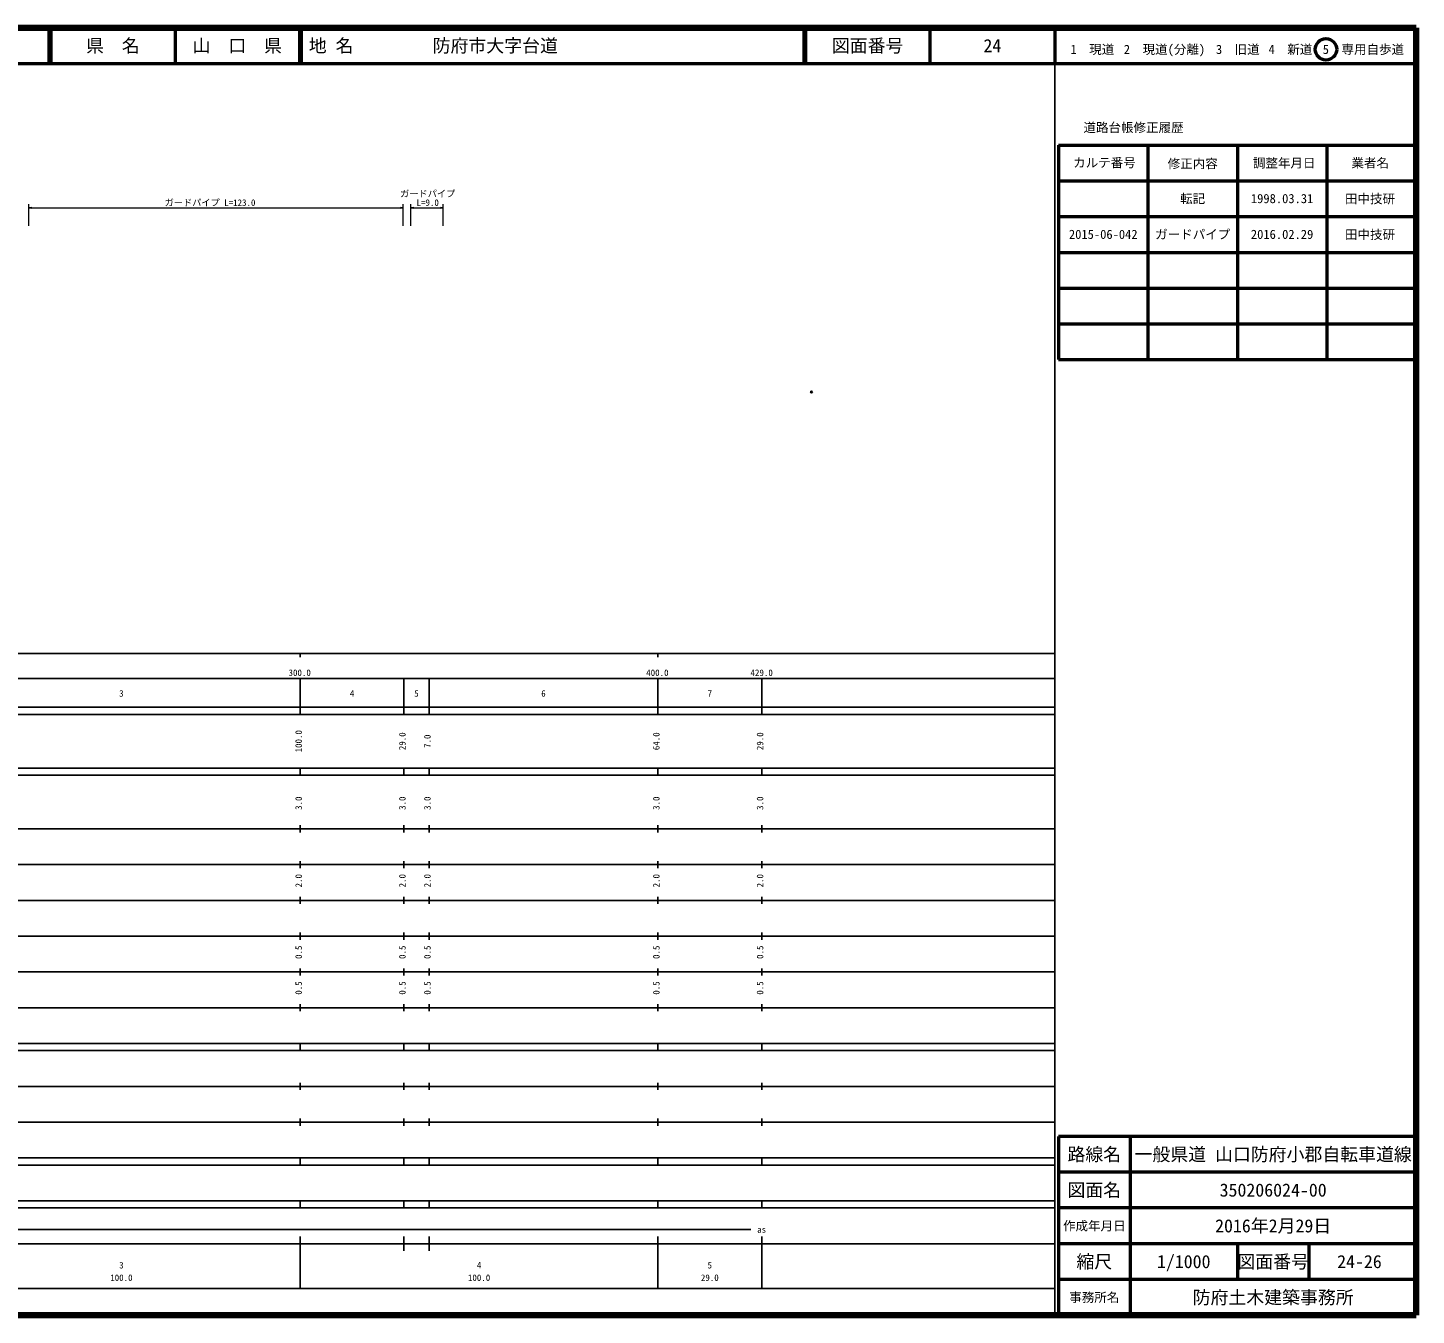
# Model space of a CAD drawing. Units: millimetres on the paper, with parts at other scales. Extents: x 40 to 680, y 20 to 380.
# Drawn here: x 291.8 to 680, y 20 to 380 of the extents above; entities that cross this region are included whole.
import ezdxf
from ezdxf.enums import TextEntityAlignment as Align

# ---------------------------------------------------------------- set-up
doc = ezdxf.new("R2010")
doc.units = ezdxf.units.MM
doc.header["$PDMODE"] = 32
doc.header["$PDSIZE"] = 0.5
doc.layers.add('M-OTRS', color=6, linetype='Continuous')
doc.layers.add('M-TTL-TXT', color=7, linetype='Continuous')
for name, color, linetype, lineweight in [('M-STR-HTXT', 7, 'Continuous', 13), ('M-TTL', 2, 'Continuous', 140), ('M-TTL-BAND', 7, 'Continuous', 25), ('M-TTL-FRAM', 2, 'Continuous', 50), ('M-TTL-LINE', 7, 'Continuous', 50)]:
    doc.layers.add(name, color=color, linetype=linetype, lineweight=lineweight)
doc.styles.add('ＭＳ ゴシック', font='')
doc.styles.get('ＭＳ ゴシック').set_extended_font_data('MS Gothic')

# ---------------------------------------------------------------- blocks, each defined once
blk = doc.blocks.new('open_arrow')
at = {"color": 0, "linetype": 'Continuous', "lineweight": -2}
blk.add_lwpolyline([(7.5, 1.25), (0, 0), (7.5, -1.25)], dxfattribs=at)

msp = doc.modelspace()

# ---------------------------------------------------------------- linework, layer by layer
at = {"layer": 'M-OTRS'}
msp.add_point((510.921, 278.16), dxfattribs=at)
at = {"layer": 'M-STR-HTXT'}
for p, q in [((292.164, 324.644), (292.164, 330.644)), ((396.742, 324.644), (396.742, 330.644)), ((398.961, 324.644), (398.961, 330.644)), ((407.935, 324.644), (407.935, 330.644)), ((292.164, 329.644), (396.742, 329.644)), ((398.961, 329.644), (407.935, 329.644))]:
    msp.add_line(p, q, dxfattribs=at)
at = {"layer": 'M-TTL'}
for p, q in [((680, 380), (40, 380)), ((680, 20), (680, 380)), ((40, 20), (680, 20))]:
    msp.add_line(p, q, dxfattribs=at)
at = {"layer": 'M-TTL-BAND'}
for p, q in [((579, 20), (579, 370)), ((40, 205), (579, 205)), ((368, 205), (368, 204)), ((468, 205), (468, 204)), ((68, 198), (579, 198)), ((368, 188), (368, 198)), ((397, 188), (397, 198)), ((404, 188), (404, 198)), ((468, 188), (468, 198)), ((497, 188), (497, 198)), ((40, 190), (579, 190)), ((40, 188), (579, 188)), ((40, 173), (579, 173)), ((40, 171), (579, 171)), ((368, 171), (368, 173)), ((397, 171), (397, 173)), ((404, 171), (404, 173)), ((468, 171), (468, 173)), ((497, 171), (497, 173)), ((40, 156), (579, 156)), ((368, 155), (368, 157)), ((397, 155), (397, 157)), ((404, 155), (404, 157)), ((468, 155), (468, 157)), ((497, 155), (497, 157)), ((46, 146), (579, 146)), ((368, 145), (368, 147)), ((397, 145), (397, 147)), ((404, 145), (404, 147)), ((468, 145), (468, 147)), ((497, 145), (497, 147)), ((52, 136), (579, 136)), ((368, 135), (368, 137)), ((397, 135), (397, 137)), ((404, 135), (404, 137)), ((468, 135), (468, 137)), ((497, 135), (497, 137)), ((46, 126), (579, 126)), ((368, 125), (368, 127)), ((397, 125), (397, 127)), ((404, 125), (404, 127)), ((468, 125), (468, 127)), ((497, 125), (497, 127)), ((368, 115), (368, 117)), ((397, 115), (397, 117)), ((404, 115), (404, 117)), ((468, 115), (468, 117)), ((497, 115), (497, 117)), ((52, 116), (579, 116)), ((46, 106), (579, 106)), ((368, 105), (368, 107)), ((397, 105), (397, 107)), ((404, 105), (404, 107)), ((468, 105), (468, 107)), ((497, 105), (497, 107)), ((40, 96), (579, 96)), ((40, 94), (579, 94)), ((368, 94), (368, 96)), ((397, 94), (397, 96)), ((404, 94), (404, 96)), ((468, 94), (468, 96)), ((497, 94), (497, 96)), ((49, 84), (579, 84)), ((368, 83), (368, 85)), ((397, 83), (397, 85)), ((404, 83), (404, 85)), ((468, 83), (468, 85)), ((497, 83), (497, 85)), ((40, 74), (579, 74)), ((368, 73), (368, 75)), ((397, 73), (397, 75)), ((404, 73), (404, 75)), ((468, 73), (468, 75)), ((497, 73), (497, 75)), ((40, 64), (579, 64)), ((368, 62), (368, 64)), ((397, 62), (397, 64)), ((404, 62), (404, 64)), ((468, 62), (468, 64)), ((497, 62), (497, 64)), ((40, 62), (579, 62)), ((40, 52), (579, 52)), ((368, 50), (368, 52)), ((397, 50), (397, 52)), ((404, 50), (404, 52)), ((468, 50), (468, 52)), ((497, 50), (497, 52)), ((40, 50), (579, 50)), ((71, 44), (494, 44)), ((40, 40), (579, 40)), ((368, 27.5), (368, 42)), ((397, 38), (397, 42)), ((404, 38), (404, 42)), ((468, 27.5), (468, 42)), ((497, 27.5), (497, 42)), ((68, 27.5), (579, 27.5))]:
    msp.add_line(p, q, dxfattribs=at)
at = {"layer": 'M-TTL-FRAM'}
for p, q in [((580, 347.197), (580, 287.197)), ((580, 347.197), (680, 347.197)), ((580, 287.197), (680, 287.197)), ((680, 70), (580, 70)), ((580, 70), (580, 20))]:
    msp.add_line(p, q, dxfattribs=at)
at = {"layer": 'M-TTL-LINE'}
for p, q in [((297.75, 380), (297.75, 370)), ((298.25, 380), (298.25, 370)), ((333, 380), (333, 370)), ((367.75, 380), (367.75, 370)), ((368.25, 380), (368.25, 370)), ((508.747, 380), (508.747, 370)), ((509.247, 380), (509.247, 370)), ((543.997, 380), (543.997, 370)), ((579, 380), (579, 370)), ((40, 370), (680, 370)), ((605, 347.197), (605, 287.197)), ((630, 347.197), (630, 287.197)), ((655, 347.197), (655, 287.197)), ((580, 337.197), (680, 337.197)), ((580, 327.197), (680, 327.197)), ((580, 317.197), (680, 317.197)), ((580, 307.197), (680, 307.197)), ((580, 297.197), (680, 297.197)), ((600, 70), (600, 20)), ((680, 60), (580, 60)), ((680, 50), (580, 50)), ((680, 40), (580, 40)), ((630, 40), (630, 30)), ((650, 40), (650, 30)), ((680, 30), (580, 30))]:
    msp.add_line(p, q, dxfattribs=at)
msp.add_circle((654.77, 373.958), 3, dxfattribs=at)

# ---------------------------------------------------------------- block references
at = {"layer": 'M-STR-HTXT', "xscale": 0.1, "yscale": 0.1}
for p in [(292.164, 329.644), (398.961, 329.644)]:
    msp.add_blockref('open_arrow', p, dxfattribs=at)
at = {"layer": 'M-STR-HTXT', "xscale": 0.1, "yscale": 0.1, "rotation": 180}
for p in [(396.742, 329.644), (407.935, 329.644)]:
    msp.add_blockref('open_arrow', p, dxfattribs=at)

# ---------------------------------------------------------------- texts
at = {"layer": 'M-STR-HTXT', "style": 'ＭＳ ゴシック'}
for s, p in [('ガードパイプ', (403.632, 332.144)), ('ガードパイプ L=123.0', (342.784, 329.644)), ('L=9.0', (403.632, 329.644))]:
    msp.add_text(s, height=1.833, dxfattribs=at).set_placement(p, align=Align.BOTTOM_CENTER)
at = {"layer": 'M-TTL-BAND', "style": 'ＭＳ ゴシック'}
for s, p in [('300.0', (367.844, 198.195)), ('400.0', (467.844, 198.195)), ('429.0', (497, 198.195)), ('3', (318, 192.405)), ('4', (382.5, 192.405)), ('5', (400.5, 192.405)), ('6', (436, 192.405)), ('7', (482.5, 192.405)), ('as', (497, 42.5)), ('100.0', (318, 29.033)), ('3', (318, 32.523)), ('100.0', (418, 29.033)), ('4', (418, 32.523)), ('29.0', (482.5, 29.033)), ('5', (482.5, 32.523))]:
    msp.add_text(s, height=1.833, dxfattribs=at).set_placement(p, align=Align.BOTTOM_CENTER)
for s, p in [('100.0', (369, 180.5)), ('29.0', (398, 180.5)), ('64.0', (469, 180.5)), ('29.0', (498, 180.5)), ('7.0', (405, 180.5)), ('3.0', (369, 163.174)), ('3.0', (398, 163.174)), ('3.0', (405, 163.174)), ('3.0', (469, 163.174)), ('3.0', (498, 163.174)), ('2.0', (369, 141.5)), ('2.0', (398, 141.5)), ('2.0', (405, 141.5)), ('2.0', (469, 141.5)), ('2.0', (498, 141.5)), ('0.5', (369, 121.5)), ('0.5', (398, 121.5)), ('0.5', (405, 121.5)), ('0.5', (469, 121.5)), ('0.5', (498, 121.5)), ('0.5', (369, 111.5)), ('0.5', (398, 111.5)), ('0.5', (405, 111.5)), ('0.5', (469, 111.5)), ('0.5', (498, 111.5))]:
    msp.add_text(s, height=1.833, rotation=90, dxfattribs=at).set_placement(p, align=Align.BOTTOM_CENTER)
at = {"layer": 'M-TTL-TXT', "style": 'ＭＳ ゴシック'}
for s, height, p in [('県\u3000名', 3.666, (315.625, 375)), ('山\u3000口\u3000県', 3.666, (350.375, 375)), ('図面番号', 3.666, (526.622, 375)), ('24', 3.666, (561.497, 375)), ('1\u3000現道', 2.566, (589.448, 373.958)), ('2\u3000現道(分離)', 2.566, (609.619, 373.958)), ('3\u3000旧道', 2.566, (630.121, 373.958)), ('4\u3000新道', 2.566, (644.824, 373.958)), ('5\u3000専用自歩道', 2.566, (665.228, 373.958)), ('道路台帳修正履歴', 2.566, (600.968, 352.113)), ('カルテ番号', 2.566, (592.839, 342.277)), ('修正内容', 2.566, (617.509, 342.023)), ('調整年月日', 2.566, (643.089, 342.197)), ('業者名', 2.566, (667.134, 342.197)), ('転記', 2.566, (617.5, 332.245)), ('田中技研', 2.566, (667.077, 332.189)), ('1998.03.31', 2.566, (642.5, 332.245)), ('2015-06-042', 2.566, (592.5, 322.245)), ('ガードパイプ', 2.566, (617.5, 322.245)), ('2016.02.29', 2.566, (642.5, 322.245)), ('田中技研', 2.566, (667.077, 322.189)), ('路線名', 3.666, (590, 65)), ('路線名', 3.666, (590, 65)), ('一般県道 山口防府小郡自転車道線', 3.666, (640, 65)), ('図面名', 3.666, (590, 55)), ('図面名', 3.666, (590, 55)), ('350206024-00', 3.666, (640, 55)), ('作成年月日', 2.566, (590, 45)), ('作成年月日', 2.566, (590, 45)), ('2016年2月29日', 3.666, (640, 45)), ('縮尺', 3.666, (590, 35)), ('縮尺', 3.666, (590, 35)), ('1/1000', 3.666, (615, 35)), ('図面番号', 3.666, (640, 35)), ('図面番号', 3.666, (640, 35)), ('24-26', 3.666, (664.125, 35)), ('防府土木建築事務所', 3.666, (640, 25)), ('事務所名', 2.566, (590, 25)), ('事務所名', 2.566, (590, 25))]:
    msp.add_text(s, height=height, dxfattribs=at).set_placement(p, align=Align.MIDDLE_CENTER)
for s, p in [('地 名', (370.38, 375)), ('防府市大字台道', (405.024, 375))]:
    msp.add_text(s, height=3.666, dxfattribs=at).set_placement(p, align=Align.MIDDLE_LEFT)

doc.saveas('drawing.dxf')
